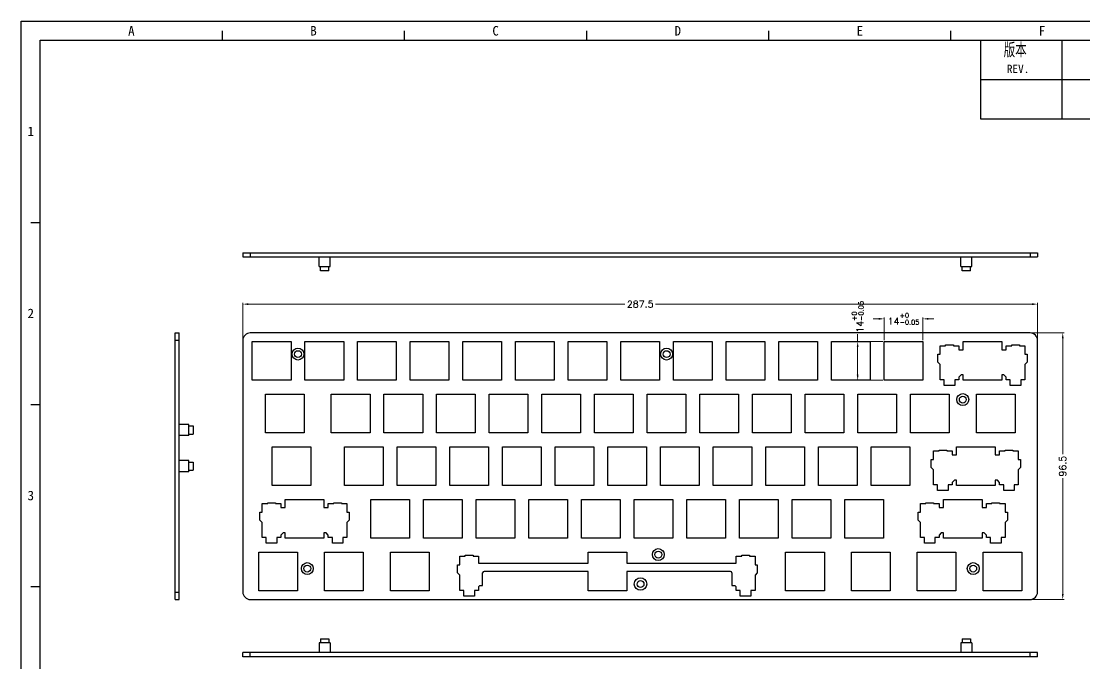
# Model space of a CAD drawing. Header units: millimetres. Extents: x 2161 to 4636, y 409 to 983.
# Drawn here: x 2161.3 to 2546, y 750.5 to 983 of the extents above; entities that cross this region are included whole.
import ezdxf
from ezdxf.enums import TextEntityAlignment as Align

# ---------------------------------------------------------------- set-up
doc = ezdxf.new("R2010")
doc.units = ezdxf.units.MM
doc.header["$LTSCALE"] = 30.734
doc.header["$PDSIZE"] = 0.1
doc.layers.get('0').update_dxf_attribs({"linetype": 'CONTINUOUS'})
doc.layers.get('Defpoints').update_dxf_attribs({"linetype": 'CONTINUOUS'})
doc.layers.add('BORDER', color=5, linetype='CONTINUOUS')
doc.layers.add('dim', color=82, linetype='CONTINUOUS', lineweight=9)
doc.styles.add('BORDER', font='')
doc.styles.add('ROMANC', font='romanc.shx', dxfattribs={"bigfont": 'gbcbig.shx'})
doc.styles.get("Standard").update_dxf_attribs({"font": 'txt', "width": 0.667})
doc.styles.get('BORDER').set_extended_font_data('SimSun')
doc.dimstyles.new('YanXiu', dxfattribs={"dimtxt": 2.5, "dimasz": 2.2, "dimexe": 0.66, "dimexo": 0.66, "dimgap": 0.66, "dimtad": 0, "dimdsep": 46, "dimtxsty": 'ROMANC', "dimcen": 0, "dimclrd": 256, "dimclre": 131, "dimclrt": 42, "dimazin": 2, "dimtfac": 1, "dimtofl": 0, "dimtmove": 0, "dimatfit": 3, "dimfxl": 0, "dimlwd": 5, "dimlwe": 5, "dimarcsym": 0})

# ---------------------------------------------------------------- blocks, each defined once
blk = doc.blocks.new('*D0')
at = {"layer": 'Defpoints', "color": 0, "transparency": 16777216}
for p in [(2528.98, 880.66), (2241.48, 867.57), (2528.98, 867.57)]:
    blk.add_point(p, dxfattribs=at)
at = {"layer": 'dim', "color": 131, "lineweight": 5, "transparency": 16777216}
for p, q in [((2241.48, 868.07), (2241.48, 881.16)), ((2528.98, 868.07), (2528.98, 881.16))]:
    blk.add_line(p, q, dxfattribs=at)
at = {"layer": 'dim', "lineweight": 5, "transparency": 16777216}
for p, q in [((2243.48, 880.66), (2379.73, 880.66)), ((2526.98, 880.66), (2390.73, 880.66))]:
    blk.add_line(p, q, dxfattribs=at)
at = {"layer": 'dim', "transparency": 16777216}
for points in [[(2243.48, 880.99), (2243.48, 880.32), (2241.48, 880.66)], [(2526.98, 880.99), (2526.98, 880.32), (2528.98, 880.66)]]:
    blk.add_solid(points, dxfattribs=at)
at = {"layer": 'dim', "color": 42, "transparency": 16777216, "insert": (2385.23, 880.66), "char_height": 2.5, "attachment_point": 5, "style": 'ROMANC'}
blk.add_mtext('287.5', dxfattribs=at)
blk = doc.blocks.new('*D1')
at = {"layer": 'Defpoints', "color": 0, "transparency": 16777216}
for p in [(2526.28, 870.27), (2526.28, 773.77), (2538.1, 773.77)]:
    blk.add_point(p, dxfattribs=at)
at = {"layer": 'dim', "color": 131, "lineweight": 5, "transparency": 16777216}
for p, q in [((2526.78, 870.27), (2538.6, 870.27)), ((2526.78, 773.77), (2538.6, 773.77))]:
    blk.add_line(p, q, dxfattribs=at)
at = {"layer": 'dim', "lineweight": 5, "transparency": 16777216}
for p, q in [((2538.1, 868.27), (2538.1, 826.33)), ((2538.1, 775.77), (2538.1, 817.71))]:
    blk.add_line(p, q, dxfattribs=at)
at = {"layer": 'dim', "transparency": 16777216}
for points in [[(2537.77, 868.27), (2538.44, 868.27), (2538.1, 870.27)], [(2537.77, 775.77), (2538.44, 775.77), (2538.1, 773.77)]]:
    blk.add_solid(points, dxfattribs=at)
at = {"layer": 'dim', "color": 42, "transparency": 16777216, "insert": (2538.1, 822.02), "char_height": 2.5, "attachment_point": 5, "rotation": 90, "style": 'ROMANC'}
blk.add_mtext('96.5', dxfattribs=at)
blk = doc.blocks.new('IF2新图框')
at = {"color": 253}
for p, q in [((-325.64, 468.15), (-325.64, 439.73)), ((-296.19, 468.15), (-296.19, 439.73)), ((-325.64, 453.91), (-6.88, 453.91)), ((-325.64, 439.73), (-6.88, 439.73))]:
    blk.add_line(p, q, dxfattribs=at)
at = {"layer": 'BORDER', "color": 0, "linetype": 'Continuous'}
for p, q in [((-672.69, 0), (-672.69, 475.03)), ((-672.69, 475.03), (0, 475.03)), ((-599.91, 468.15), (-599.91, 471.59)), ((-534.02, 468.15), (-534.02, 471.59)), ((-468.13, 468.15), (-468.13, 471.59)), ((-402.24, 468.15), (-402.24, 471.59)), ((-336.34, 468.15), (-336.34, 471.59)), ((-665.81, 6.88), (-665.81, 468.15)), ((-665.81, 468.15), (-6.88, 468.15)), ((-669.25, 402.26), (-665.81, 402.26)), ((-669.25, 336.37), (-665.81, 336.37)), ((-669.25, 270.47), (-665.81, 270.47))]:
    blk.add_line(p, q, dxfattribs=at)
at = {"color": 0, "linetype": 'Continuous'}
blk.add_text('REV.', height=2.988, dxfattribs=at).set_placement((-316.13, 456.32))
at = {"color": 141, "insert": (-317.28, 467.05), "char_height": 4.5821, "width": 80.2112, "attachment_point": 1}
blk.add_mtext('{\\fSimSun|b0|i0|c134|p54;版本}', dxfattribs=at)
at = {"layer": 'BORDER', "color": 0, "style": 'BORDER'}
for s, p in [('A', (-632.86, 471.59)), ('B', (-566.97, 471.59)), ('C', (-501.08, 471.59)), ('D', (-435.18, 471.59)), ('E', (-369.29, 471.59)), ('F', (-303.4, 471.59)), ('1', (-669.25, 435.2)), ('2', (-669.25, 369.31)), ('3', (-669.25, 303.42))]:
    blk.add_text(s, height=3.44, dxfattribs=at).set_placement(p, align=Align.MIDDLE_CENTER)
blk = doc.blocks.new('*D3')
at = {"layer": 'Defpoints', "color": 0, "transparency": 16777216}
for p in [(2473.5, 875.34), (2473.5, 867.12), (2487.5, 867.12)]:
    blk.add_point(p, dxfattribs=at)
at = {"layer": 'dim', "lineweight": 5, "transparency": 16777216}
for p, q in [((2471.5, 875.34), (2469.5, 875.34)), ((2489.5, 875.34), (2491.5, 875.34))]:
    blk.add_line(p, q, dxfattribs=at)
at = {"layer": 'dim', "color": 131, "lineweight": 5, "transparency": 16777216}
for p, q in [((2473.5, 867.62), (2473.5, 875.84)), ((2487.5, 867.62), (2487.5, 875.84))]:
    blk.add_line(p, q, dxfattribs=at)
at = {"layer": 'dim', "transparency": 16777216}
for points in [[(2471.5, 875.68), (2471.5, 875.01), (2473.5, 875.34)], [(2489.5, 875.68), (2489.5, 875.01), (2487.5, 875.34)]]:
    blk.add_solid(points, dxfattribs=at)
at = {"layer": 'dim', "color": 42, "transparency": 16777216, "insert": (2480.5, 875.34), "char_height": 2.5, "attachment_point": 5, "style": 'ROMANC'}
blk.add_mtext('14{\\H0.7x;\\S+0^ -0.05;}', dxfattribs=at)
blk = doc.blocks.new('*D4')
at = {"layer": 'Defpoints', "color": 0, "transparency": 16777216}
for p in [(2463.9, 867.12), (2473.5, 867.12), (2473.5, 853.12)]:
    blk.add_point(p, dxfattribs=at)
at = {"layer": 'dim', "lineweight": 5, "transparency": 16777216}
for p, q in [((2463.9, 867.12), (2463.9, 869.81)), ((2463.9, 855.12), (2463.9, 865.12))]:
    blk.add_line(p, q, dxfattribs=at)
at = {"layer": 'dim', "color": 131, "lineweight": 5, "transparency": 16777216}
for p, q in [((2473, 867.12), (2463.4, 867.12)), ((2473, 853.12), (2463.4, 853.12))]:
    blk.add_line(p, q, dxfattribs=at)
at = {"layer": 'dim', "transparency": 16777216}
for points in [[(2463.57, 865.12), (2464.23, 865.12), (2463.9, 867.12)], [(2463.57, 855.12), (2464.23, 855.12), (2463.9, 853.12)]]:
    blk.add_solid(points, dxfattribs=at)
at = {"layer": 'dim', "color": 42, "transparency": 16777216, "insert": (2463.9, 876.05), "char_height": 2.5, "attachment_point": 5, "rotation": 90, "style": 'ROMANC'}
blk.add_mtext('14{\\H0.7x;\\S+0^ -0.05;}', dxfattribs=at)

msp = doc.modelspace()

# ---------------------------------------------------------------- linework, layer by layer
at = {"color": 7, "linetype": 'Continuous'}
for p, q in [((2241.477, 899.239), (2241.477, 897.739)), ((2241.477, 899.239), (2528.977, 899.239)), ((2241.477, 897.739), (2528.977, 897.739)), ((2244.177, 899.239), (2244.177, 897.739)), ((2269.092, 894.239), (2269.092, 897.739)), ((2273.092, 894.239), (2273.092, 897.739)), ((2501.242, 894.239), (2501.242, 897.739)), ((2505.242, 894.239), (2505.242, 897.739)), ((2526.277, 899.239), (2526.277, 897.739)), ((2528.977, 899.239), (2528.977, 897.739)), ((2269.092, 894.239), (2273.092, 894.239)), ((2269.592, 892.739), (2269.592, 894.239)), ((2272.592, 892.739), (2269.592, 892.739)), ((2272.592, 892.739), (2272.592, 894.239)), ((2501.242, 894.239), (2505.242, 894.239)), ((2501.742, 892.739), (2501.742, 894.239)), ((2504.742, 892.739), (2501.742, 892.739)), ((2504.742, 892.739), (2504.742, 894.239)), ((2216.985, 773.773), (2216.985, 870.273)), ((2216.985, 870.273), (2218.485, 870.273)), ((2218.485, 773.773), (2218.485, 870.273)), ((2526.277, 870.273), (2244.177, 870.273)), ((2216.985, 867.573), (2218.485, 867.573)), ((2241.477, 867.573), (2241.477, 776.473)), ((2244.902, 853.123), (2244.902, 867.123)), ((2244.902, 867.123), (2258.902, 867.123)), ((2258.902, 867.123), (2258.902, 853.123)), ((2263.952, 853.123), (2263.952, 867.123)), ((2263.952, 867.123), (2277.952, 867.123)), ((2277.952, 867.123), (2277.952, 853.123)), ((2283.002, 853.123), (2283.002, 867.123)), ((2283.002, 867.123), (2297.002, 867.123)), ((2297.002, 867.123), (2297.002, 853.123)), ((2302.052, 853.123), (2302.052, 867.123)), ((2302.052, 867.123), (2316.052, 867.123)), ((2316.052, 867.123), (2316.052, 853.123)), ((2321.102, 853.123), (2321.102, 867.123)), ((2321.102, 867.123), (2335.102, 867.123)), ((2335.102, 867.123), (2335.102, 853.123)), ((2340.152, 853.123), (2340.152, 867.123)), ((2340.152, 867.123), (2354.152, 867.123)), ((2354.152, 867.123), (2354.152, 853.123)), ((2359.202, 853.123), (2359.202, 867.123)), ((2359.202, 867.123), (2373.202, 867.123)), ((2373.202, 867.123), (2373.202, 853.123)), ((2378.252, 853.123), (2378.252, 867.123)), ((2378.252, 867.123), (2392.252, 867.123)), ((2392.252, 867.123), (2392.252, 853.123)), ((2397.302, 853.123), (2397.302, 867.123)), ((2397.302, 867.123), (2411.302, 867.123)), ((2411.302, 867.123), (2411.302, 853.123)), ((2416.352, 853.123), (2416.352, 867.123)), ((2416.352, 867.123), (2430.352, 867.123)), ((2430.352, 867.123), (2430.352, 853.123)), ((2435.402, 853.123), (2435.402, 867.123)), ((2435.402, 867.123), (2449.402, 867.123)), ((2449.402, 867.123), (2449.402, 853.123)), ((2454.452, 867.123), (2468.452, 867.123)), ((2454.452, 853.123), (2454.452, 867.123)), ((2468.452, 867.123), (2468.452, 853.123)), ((2473.502, 867.123), (2487.502, 867.123)), ((2473.502, 853.123), (2473.502, 867.123)), ((2487.502, 867.123), (2487.502, 853.123)), ((2502.082, 867.123), (2516.082, 867.123)), ((2502.082, 864.173), (2502.082, 867.123)), ((2516.082, 867.123), (2516.082, 864.173)), ((2528.977, 776.473), (2528.977, 867.573)), ((2492.932, 862.523), (2493.757, 862.523)), ((2492.932, 859.623), (2492.932, 862.523)), ((2493.757, 865.623), (2495.732, 865.623)), ((2493.757, 862.523), (2493.757, 865.623)), ((2498.532, 865.623), (2500.507, 865.623)), ((2500.507, 865.623), (2500.507, 864.173)), ((2500.507, 864.173), (2502.082, 864.173)), ((2516.082, 864.173), (2517.657, 864.173)), ((2517.657, 865.623), (2519.632, 865.623)), ((2517.657, 864.173), (2517.657, 865.623)), ((2522.432, 865.623), (2524.407, 865.623)), ((2524.407, 865.623), (2524.407, 862.523)), ((2524.407, 862.523), (2525.232, 862.523)), ((2525.232, 862.523), (2525.232, 859.623)), ((2493.757, 858.798), (2492.932, 859.623)), ((2493.757, 853.323), (2493.757, 858.798)), ((2525.232, 859.623), (2524.407, 858.798)), ((2524.407, 858.798), (2524.407, 853.323)), ((2501.332, 855.073), (2500.507, 854.248)), ((2500.507, 854.248), (2500.507, 853.323)), ((2502.082, 855.073), (2501.332, 855.073)), ((2502.082, 853.123), (2502.082, 855.073)), ((2516.832, 855.073), (2516.082, 855.073)), ((2516.082, 855.073), (2516.082, 853.123)), ((2517.657, 854.248), (2516.832, 855.073)), ((2517.657, 853.323), (2517.657, 854.248)), ((2258.902, 853.123), (2244.902, 853.123)), ((2277.952, 853.123), (2263.952, 853.123)), ((2297.002, 853.123), (2283.002, 853.123)), ((2316.052, 853.123), (2302.052, 853.123)), ((2335.102, 853.123), (2321.102, 853.123)), ((2354.152, 853.123), (2340.152, 853.123)), ((2373.202, 853.123), (2359.202, 853.123)), ((2392.252, 853.123), (2378.252, 853.123)), ((2411.302, 853.123), (2397.302, 853.123)), ((2430.352, 853.123), (2416.352, 853.123)), ((2449.402, 853.123), (2435.402, 853.123)), ((2468.452, 853.123), (2454.452, 853.123)), ((2487.502, 853.123), (2473.502, 853.123)), ((2495.232, 853.323), (2493.757, 853.323)), ((2495.232, 851.273), (2495.232, 853.323)), ((2499.032, 851.273), (2495.232, 851.273)), ((2500.507, 853.323), (2499.032, 853.323)), ((2499.032, 853.323), (2499.032, 851.273)), ((2516.082, 853.123), (2502.082, 853.123)), ((2519.132, 853.323), (2517.657, 853.323)), ((2519.132, 851.273), (2519.132, 853.323)), ((2522.932, 851.273), (2519.132, 851.273)), ((2524.407, 853.323), (2522.932, 853.323)), ((2522.932, 853.323), (2522.932, 851.273)), ((2249.652, 834.073), (2249.652, 848.073)), ((2249.652, 848.073), (2263.652, 848.073)), ((2263.652, 848.073), (2263.652, 834.073)), ((2273.482, 834.073), (2273.482, 848.073)), ((2273.482, 848.073), (2287.482, 848.073)), ((2287.482, 848.073), (2287.482, 834.073)), ((2292.532, 834.073), (2292.532, 848.073)), ((2292.532, 848.073), (2306.532, 848.073)), ((2306.532, 848.073), (2306.532, 834.073)), ((2311.582, 834.073), (2311.582, 848.073)), ((2311.582, 848.073), (2325.582, 848.073)), ((2325.582, 848.073), (2325.582, 834.073)), ((2330.632, 834.073), (2330.632, 848.073)), ((2330.632, 848.073), (2344.632, 848.073)), ((2344.632, 848.073), (2344.632, 834.073)), ((2349.682, 834.073), (2349.682, 848.073)), ((2349.682, 848.073), (2363.682, 848.073)), ((2363.682, 848.073), (2363.682, 834.073)), ((2368.732, 834.073), (2368.732, 848.073)), ((2368.732, 848.073), (2382.732, 848.073)), ((2382.732, 848.073), (2382.732, 834.073)), ((2387.782, 834.073), (2387.782, 848.073)), ((2387.782, 848.073), (2401.782, 848.073)), ((2401.782, 848.073), (2401.782, 834.073)), ((2406.832, 834.073), (2406.832, 848.073)), ((2406.832, 848.073), (2420.832, 848.073)), ((2420.832, 848.073), (2420.832, 834.073)), ((2425.882, 848.073), (2439.882, 848.073)), ((2425.882, 834.073), (2425.882, 848.073)), ((2439.882, 848.073), (2439.882, 834.073)), ((2444.932, 848.073), (2458.932, 848.073)), ((2444.932, 834.073), (2444.932, 848.073)), ((2458.932, 848.073), (2458.932, 834.073)), ((2463.982, 848.073), (2477.982, 848.073)), ((2463.982, 834.073), (2463.982, 848.073)), ((2477.982, 848.073), (2477.982, 834.073)), ((2483.032, 848.073), (2497.032, 848.073)), ((2483.032, 834.073), (2483.032, 848.073)), ((2497.032, 848.073), (2497.032, 834.073)), ((2506.842, 848.073), (2520.842, 848.073)), ((2506.842, 834.073), (2506.842, 848.073)), ((2520.842, 848.073), (2520.842, 834.073)), ((2221.985, 837.073), (2218.485, 837.073)), ((2221.985, 833.074), (2221.985, 837.072)), ((2221.985, 836.573), (2223.485, 836.573)), ((2223.485, 836.573), (2223.485, 833.573)), ((2221.985, 833.073), (2218.485, 833.073)), ((2221.985, 833.573), (2223.485, 833.573)), ((2263.652, 834.073), (2249.652, 834.073)), ((2287.482, 834.073), (2273.482, 834.073)), ((2306.532, 834.073), (2292.532, 834.073)), ((2325.582, 834.073), (2311.582, 834.073)), ((2344.632, 834.073), (2330.632, 834.073)), ((2363.682, 834.073), (2349.682, 834.073)), ((2382.732, 834.073), (2368.732, 834.073)), ((2401.782, 834.073), (2387.782, 834.073)), ((2420.832, 834.073), (2406.832, 834.073)), ((2439.882, 834.073), (2425.882, 834.073)), ((2458.932, 834.073), (2444.932, 834.073)), ((2477.982, 834.073), (2463.982, 834.073)), ((2497.032, 834.073), (2483.032, 834.073)), ((2520.842, 834.073), (2506.842, 834.073)), ((2252.042, 815.023), (2252.042, 829.023)), ((2252.042, 829.023), (2266.042, 829.023)), ((2266.042, 829.023), (2266.042, 815.023)), ((2278.232, 815.023), (2278.232, 829.023)), ((2278.232, 829.023), (2292.232, 829.023)), ((2292.232, 829.023), (2292.232, 815.023)), ((2297.282, 815.023), (2297.282, 829.023)), ((2297.282, 829.023), (2311.282, 829.023)), ((2311.282, 829.023), (2311.282, 815.023)), ((2316.332, 815.023), (2316.332, 829.023)), ((2316.332, 829.023), (2330.332, 829.023)), ((2330.332, 829.023), (2330.332, 815.023)), ((2335.382, 815.023), (2335.382, 829.023)), ((2335.382, 829.023), (2349.382, 829.023)), ((2349.382, 829.023), (2349.382, 815.023)), ((2354.432, 815.023), (2354.432, 829.023)), ((2354.432, 829.023), (2368.432, 829.023)), ((2368.432, 829.023), (2368.432, 815.023)), ((2373.482, 815.023), (2373.482, 829.023)), ((2373.482, 829.023), (2387.482, 829.023)), ((2387.482, 829.023), (2387.482, 815.023)), ((2392.532, 815.023), (2392.532, 829.023)), ((2392.532, 829.023), (2406.532, 829.023)), ((2406.532, 829.023), (2406.532, 815.023)), ((2411.582, 829.023), (2425.582, 829.023)), ((2411.582, 815.023), (2411.582, 829.023)), ((2425.582, 829.023), (2425.582, 815.023)), ((2430.632, 829.023), (2444.632, 829.023)), ((2430.632, 815.023), (2430.632, 829.023)), ((2444.632, 829.023), (2444.632, 815.023)), ((2449.682, 829.023), (2463.682, 829.023)), ((2449.682, 815.023), (2449.682, 829.023)), ((2463.682, 829.023), (2463.682, 815.023)), ((2468.732, 829.023), (2482.732, 829.023)), ((2468.732, 815.023), (2468.732, 829.023)), ((2482.732, 829.023), (2482.732, 815.023)), ((2491.357, 827.523), (2493.332, 827.523)), ((2491.357, 824.423), (2491.357, 827.523)), ((2496.132, 827.523), (2498.107, 827.523)), ((2498.107, 827.523), (2498.107, 826.073)), ((2499.682, 829.023), (2513.682, 829.023)), ((2499.682, 826.073), (2499.682, 829.023)), ((2513.682, 829.023), (2513.682, 826.073)), ((2515.257, 827.523), (2517.232, 827.523)), ((2515.257, 826.073), (2515.257, 827.523)), ((2520.032, 827.523), (2522.007, 827.523)), ((2522.007, 827.523), (2522.007, 824.423)), ((2221.985, 824.023), (2218.485, 824.023)), ((2221.985, 820.024), (2221.985, 824.022)), ((2221.985, 823.523), (2223.485, 823.523)), ((2223.485, 823.523), (2223.485, 820.523)), ((2490.532, 824.423), (2491.357, 824.423)), ((2490.532, 821.523), (2490.532, 824.423)), ((2498.107, 826.073), (2499.682, 826.073)), ((2513.682, 826.073), (2515.257, 826.073)), ((2522.007, 824.423), (2522.832, 824.423)), ((2522.832, 824.423), (2522.832, 821.523)), ((2221.985, 820.023), (2218.485, 820.023)), ((2221.985, 820.523), (2223.485, 820.523)), ((2491.357, 820.698), (2490.532, 821.523)), ((2491.357, 815.223), (2491.357, 820.698)), ((2522.832, 821.523), (2522.007, 820.698)), ((2522.007, 820.698), (2522.007, 815.223)), ((2498.932, 816.973), (2498.107, 816.148)), ((2498.107, 816.148), (2498.107, 815.223)), ((2499.682, 816.973), (2498.932, 816.973)), ((2499.682, 815.023), (2499.682, 816.973)), ((2514.432, 816.973), (2513.682, 816.973)), ((2513.682, 816.973), (2513.682, 815.023)), ((2515.257, 816.148), (2514.432, 816.973)), ((2515.257, 815.223), (2515.257, 816.148)), ((2266.042, 815.023), (2252.042, 815.023)), ((2292.232, 815.023), (2278.232, 815.023)), ((2311.282, 815.023), (2297.282, 815.023)), ((2330.332, 815.023), (2316.332, 815.023)), ((2349.382, 815.023), (2335.382, 815.023)), ((2368.432, 815.023), (2354.432, 815.023)), ((2387.482, 815.023), (2373.482, 815.023)), ((2406.532, 815.023), (2392.532, 815.023)), ((2425.582, 815.023), (2411.582, 815.023)), ((2444.632, 815.023), (2430.632, 815.023)), ((2463.682, 815.023), (2449.682, 815.023)), ((2482.732, 815.023), (2468.732, 815.023)), ((2492.832, 815.223), (2491.357, 815.223)), ((2492.832, 813.173), (2492.832, 815.223)), ((2496.632, 813.173), (2492.832, 813.173)), ((2498.107, 815.223), (2496.632, 815.223)), ((2496.632, 815.223), (2496.632, 813.173)), ((2513.682, 815.023), (2499.682, 815.023)), ((2516.732, 815.223), (2515.257, 815.223)), ((2516.732, 813.173), (2516.732, 815.223)), ((2520.532, 813.173), (2516.732, 813.173)), ((2522.007, 815.223), (2520.532, 815.223)), ((2520.532, 815.223), (2520.532, 813.173)), ((2248.487, 805.373), (2248.487, 808.473)), ((2248.487, 808.473), (2250.462, 808.473)), ((2253.262, 808.473), (2255.237, 808.473)), ((2255.237, 808.473), (2255.237, 807.023)), ((2256.812, 807.023), (2256.812, 809.973)), ((2256.812, 809.973), (2270.812, 809.973)), ((2270.812, 809.973), (2270.812, 807.023)), ((2272.387, 807.023), (2272.387, 808.473)), ((2272.387, 808.473), (2274.362, 808.473)), ((2277.162, 808.473), (2279.137, 808.473)), ((2279.137, 808.473), (2279.137, 805.373)), ((2287.762, 795.973), (2287.762, 809.973)), ((2287.762, 809.973), (2301.762, 809.973)), ((2301.762, 809.973), (2301.762, 795.973)), ((2306.812, 795.973), (2306.812, 809.973)), ((2306.812, 809.973), (2320.812, 809.973)), ((2320.812, 809.973), (2320.812, 795.973)), ((2325.862, 795.973), (2325.862, 809.973)), ((2325.862, 809.973), (2339.862, 809.973)), ((2339.862, 809.973), (2339.862, 795.973)), ((2344.912, 795.973), (2344.912, 809.973)), ((2344.912, 809.973), (2358.912, 809.973)), ((2358.912, 809.973), (2358.912, 795.973)), ((2363.962, 795.973), (2363.962, 809.973)), ((2363.962, 809.973), (2377.962, 809.973)), ((2377.962, 809.973), (2377.962, 795.973)), ((2383.012, 809.973), (2397.012, 809.973)), ((2383.012, 795.973), (2383.012, 809.973)), ((2397.012, 809.973), (2397.012, 795.973)), ((2402.062, 809.973), (2416.062, 809.973)), ((2402.062, 795.973), (2402.062, 809.973)), ((2416.062, 809.973), (2416.062, 795.973)), ((2421.112, 809.973), (2435.112, 809.973)), ((2421.112, 795.973), (2421.112, 809.973)), ((2435.112, 809.973), (2435.112, 795.973)), ((2440.162, 809.973), (2454.162, 809.973)), ((2440.162, 795.973), (2440.162, 809.973)), ((2454.162, 809.973), (2454.162, 795.973)), ((2459.212, 809.973), (2473.212, 809.973)), ((2459.212, 795.973), (2459.212, 809.973)), ((2473.212, 809.973), (2473.212, 795.973)), ((2486.587, 808.473), (2488.562, 808.473)), ((2486.587, 805.373), (2486.587, 808.473)), ((2491.362, 808.473), (2493.337, 808.473)), ((2493.337, 808.473), (2493.337, 807.023)), ((2494.912, 809.973), (2508.912, 809.973)), ((2494.912, 807.023), (2494.912, 809.973)), ((2508.912, 809.973), (2508.912, 807.023)), ((2510.487, 808.473), (2512.462, 808.473)), ((2510.487, 807.023), (2510.487, 808.473)), ((2515.262, 808.473), (2517.237, 808.473)), ((2517.237, 808.473), (2517.237, 805.373)), ((2247.662, 802.473), (2247.662, 805.373)), ((2247.662, 805.373), (2248.487, 805.373)), ((2255.237, 807.023), (2256.812, 807.023)), ((2270.812, 807.023), (2272.387, 807.023)), ((2279.137, 805.373), (2279.962, 805.373)), ((2279.962, 805.373), (2279.962, 802.473)), ((2485.762, 805.373), (2486.587, 805.373)), ((2485.762, 802.473), (2485.762, 805.373)), ((2493.337, 807.023), (2494.912, 807.023)), ((2508.912, 807.023), (2510.487, 807.023)), ((2517.237, 805.373), (2518.062, 805.373)), ((2518.062, 805.373), (2518.062, 802.473)), ((2248.487, 801.648), (2247.662, 802.473)), ((2248.487, 796.173), (2248.487, 801.648)), ((2279.962, 802.473), (2279.137, 801.648)), ((2279.137, 801.648), (2279.137, 796.173)), ((2486.587, 801.648), (2485.762, 802.473)), ((2486.587, 796.173), (2486.587, 801.648)), ((2518.062, 802.473), (2517.237, 801.648)), ((2517.237, 801.648), (2517.237, 796.173)), ((2256.062, 797.923), (2255.237, 797.098)), ((2255.237, 797.098), (2255.237, 796.173)), ((2256.812, 797.923), (2256.062, 797.923)), ((2256.812, 795.973), (2256.812, 797.923)), ((2270.812, 797.923), (2270.812, 795.973)), ((2271.562, 797.923), (2270.812, 797.923)), ((2272.387, 797.098), (2271.562, 797.923)), ((2272.387, 796.173), (2272.387, 797.098)), ((2494.162, 797.923), (2493.337, 797.098)), ((2493.337, 797.098), (2493.337, 796.173)), ((2494.912, 797.923), (2494.162, 797.923)), ((2494.912, 795.973), (2494.912, 797.923)), ((2509.662, 797.923), (2508.912, 797.923)), ((2508.912, 797.923), (2508.912, 795.973)), ((2510.487, 797.098), (2509.662, 797.923)), ((2510.487, 796.173), (2510.487, 797.098)), ((2249.962, 796.173), (2248.487, 796.173)), ((2249.962, 794.123), (2249.962, 796.173)), ((2253.762, 794.123), (2249.962, 794.123)), ((2253.762, 796.173), (2253.762, 794.123)), ((2255.237, 796.173), (2253.762, 796.173)), ((2270.812, 795.973), (2256.812, 795.973)), ((2273.862, 796.173), (2272.387, 796.173)), ((2273.862, 794.123), (2273.862, 796.173)), ((2277.662, 794.123), (2273.862, 794.123)), ((2277.662, 796.173), (2277.662, 794.123)), ((2279.137, 796.173), (2277.662, 796.173)), ((2301.762, 795.973), (2287.762, 795.973)), ((2320.812, 795.973), (2306.812, 795.973)), ((2339.862, 795.973), (2325.862, 795.973)), ((2358.912, 795.973), (2344.912, 795.973)), ((2377.962, 795.973), (2363.962, 795.973)), ((2397.012, 795.973), (2383.012, 795.973)), ((2416.062, 795.973), (2402.062, 795.973)), ((2435.112, 795.973), (2421.112, 795.973)), ((2454.162, 795.973), (2440.162, 795.973)), ((2473.212, 795.973), (2459.212, 795.973)), ((2488.062, 796.173), (2486.587, 796.173)), ((2488.062, 794.123), (2488.062, 796.173)), ((2491.862, 794.123), (2488.062, 794.123)), ((2493.337, 796.173), (2491.862, 796.173)), ((2491.862, 796.173), (2491.862, 794.123)), ((2508.912, 795.973), (2494.912, 795.973)), ((2511.962, 796.173), (2510.487, 796.173)), ((2511.962, 794.123), (2511.962, 796.173)), ((2515.762, 794.123), (2511.962, 794.123)), ((2517.237, 796.173), (2515.762, 796.173)), ((2515.762, 796.173), (2515.762, 794.123)), ((2247.252, 776.923), (2247.252, 790.923)), ((2247.252, 790.923), (2261.252, 790.923)), ((2261.252, 790.923), (2261.252, 776.923)), ((2271.052, 776.923), (2271.052, 790.923)), ((2271.052, 790.923), (2285.052, 790.923)), ((2285.052, 790.923), (2285.052, 776.923)), ((2294.852, 776.923), (2294.852, 790.923)), ((2294.852, 790.923), (2308.852, 790.923)), ((2308.852, 790.923), (2308.852, 776.923)), ((2319.987, 786.323), (2319.987, 789.473)), ((2319.987, 789.473), (2321.962, 789.473)), ((2324.762, 789.473), (2326.737, 789.473)), ((2326.737, 789.473), (2326.737, 786.973)), ((2366.352, 790.923), (2380.352, 790.923)), ((2366.352, 786.973), (2366.352, 790.923)), ((2380.352, 790.923), (2380.352, 786.973)), ((2419.917, 789.473), (2421.942, 789.473)), ((2419.917, 786.973), (2419.917, 789.473)), ((2424.742, 789.473), (2426.767, 789.473)), ((2426.767, 789.473), (2426.767, 786.323)), ((2437.852, 790.923), (2451.852, 790.923)), ((2437.852, 776.923), (2437.852, 790.923)), ((2451.852, 790.923), (2451.852, 776.923)), ((2461.652, 790.923), (2475.652, 790.923)), ((2461.652, 776.923), (2461.652, 790.923)), ((2475.652, 790.923), (2475.652, 776.923)), ((2485.452, 790.923), (2499.452, 790.923)), ((2485.452, 776.923), (2485.452, 790.923)), ((2499.452, 790.923), (2499.452, 776.923)), ((2509.252, 790.923), (2523.252, 790.923)), ((2509.252, 776.923), (2509.252, 790.923)), ((2523.252, 790.923), (2523.252, 776.923)), ((2319.162, 783.423), (2319.162, 786.323)), ((2319.162, 786.323), (2319.987, 786.323)), ((2326.737, 786.973), (2366.352, 786.973)), ((2380.352, 786.973), (2419.917, 786.973)), ((2426.767, 786.323), (2427.592, 786.323)), ((2427.592, 786.323), (2427.592, 783.423)), ((2319.987, 782.598), (2319.162, 783.423)), ((2319.987, 777.073), (2319.987, 782.598)), ((2328.237, 778.873), (2328.237, 783.373)), ((2366.352, 783.873), (2328.737, 783.873)), ((2366.352, 776.923), (2366.352, 783.873)), ((2417.917, 783.873), (2380.352, 783.873)), ((2380.352, 783.873), (2380.352, 776.923)), ((2418.417, 783.373), (2418.417, 778.873)), ((2427.592, 783.423), (2426.767, 782.598)), ((2426.767, 782.598), (2426.767, 777.073)), ((2327.237, 778.873), (2326.737, 778.373)), ((2326.737, 778.373), (2326.737, 777.073)), ((2327.237, 778.873), (2328.237, 778.873)), ((2366.352, 776.923), (2366.352, 778.873)), ((2380.352, 778.873), (2380.352, 776.923)), ((2418.417, 778.873), (2419.417, 778.873)), ((2419.917, 778.373), (2419.417, 778.873)), ((2419.917, 777.073), (2419.917, 778.373)), ((2216.985, 776.473), (2218.485, 776.473)), ((2216.985, 773.773), (2218.485, 773.773)), ((2244.177, 773.773), (2526.277, 773.773)), ((2261.252, 776.923), (2247.252, 776.923)), ((2285.052, 776.923), (2271.052, 776.923)), ((2308.852, 776.923), (2294.852, 776.923)), ((2321.462, 777.073), (2319.987, 777.073)), ((2321.462, 775.023), (2321.462, 777.073)), ((2325.262, 775.023), (2321.462, 775.023)), ((2325.262, 777.073), (2325.262, 775.023)), ((2326.737, 777.073), (2325.262, 777.073)), ((2380.352, 776.923), (2366.352, 776.923)), ((2421.442, 777.073), (2419.917, 777.073)), ((2421.442, 775.023), (2421.442, 777.073)), ((2425.242, 775.023), (2421.442, 775.023)), ((2426.767, 777.073), (2425.242, 777.073)), ((2425.242, 777.073), (2425.242, 775.023)), ((2451.852, 776.923), (2437.852, 776.923)), ((2475.652, 776.923), (2461.652, 776.923)), ((2499.452, 776.923), (2485.452, 776.923)), ((2523.252, 776.923), (2509.252, 776.923)), ((2269.092, 758.039), (2269.092, 754.539)), ((2273.092, 758.039), (2269.092, 758.039)), ((2269.592, 759.539), (2269.592, 758.039)), ((2269.592, 759.539), (2272.592, 759.539)), ((2272.592, 759.539), (2272.592, 758.039)), ((2273.092, 758.039), (2273.092, 754.539)), ((2505.242, 758.039), (2501.242, 758.039)), ((2501.242, 758.039), (2501.242, 754.539)), ((2501.742, 759.539), (2504.742, 759.539)), ((2501.742, 759.539), (2501.742, 758.039)), ((2504.742, 759.539), (2504.742, 758.039)), ((2505.242, 758.039), (2505.242, 754.539)), ((2241.477, 753.039), (2241.477, 754.539)), ((2528.977, 754.539), (2241.477, 754.539)), ((2244.177, 753.039), (2244.177, 754.539)), ((2526.277, 753.039), (2526.277, 754.539)), ((2528.977, 753.039), (2528.977, 754.539)), ((2528.977, 753.039), (2241.477, 753.039))]:
    msp.add_line(p, q, dxfattribs=at)
for points in [[(2495.732, 865.623), (2495.732, 865.923), (2498.532, 865.923), (2498.532, 865.623)], [(2519.632, 865.623), (2519.632, 865.923), (2522.432, 865.923), (2522.432, 865.623)], [(2493.332, 827.523), (2493.332, 827.823), (2496.132, 827.823), (2496.132, 827.523)], [(2517.232, 827.523), (2517.232, 827.823), (2520.032, 827.823), (2520.032, 827.523)], [(2250.462, 808.473), (2250.462, 808.773), (2253.262, 808.773), (2253.262, 808.473)], [(2274.362, 808.473), (2274.362, 808.773), (2277.162, 808.773), (2277.162, 808.473)], [(2488.562, 808.473), (2488.562, 808.773), (2491.362, 808.773), (2491.362, 808.473)], [(2512.462, 808.473), (2512.462, 808.773), (2515.262, 808.773), (2515.262, 808.473)], [(2321.962, 789.473), (2321.962, 789.773), (2324.762, 789.773), (2324.762, 789.473)], [(2421.942, 789.473), (2421.942, 789.773), (2424.742, 789.773), (2424.742, 789.473)]]:
    msp.add_lwpolyline(points)
for centre, radius in [((2261.427, 862.573), 2.15), ((2261.427, 862.573), 1.25), ((2394.777, 862.573), 2.15), ((2394.777, 862.573), 1.25), ((2501.937, 846.125), 2.15), ((2501.937, 846.125), 1.25), ((2391.777, 790.023), 2.15), ((2391.777, 790.023), 1.25), ((2264.802, 784.973), 2.15), ((2264.802, 784.973), 1.25), ((2505.702, 784.973), 2.15), ((2505.702, 784.973), 1.25)]:
    msp.add_circle(centre, radius, dxfattribs=at)
at = {"color": 1, "linetype": 'Continuous'}
for radius in [2.25, 1.25]:
    msp.add_circle((2385.352, 779.373), radius, dxfattribs=at)
at = {"color": 7, "linetype": 'Continuous'}
for centre, radius, start, end in [((2244.177, 867.573), 2.7, 90, 180), ((2526.277, 867.573), 2.7, 0, 90), ((2328.737, 783.373), 0.5, 90, 180), ((2417.917, 783.373), 0.5, 0, 90), ((2244.177, 776.473), 2.7, 180, 270), ((2526.277, 776.473), 2.7, 270, 0)]:
    msp.add_arc(centre, radius, start, end, dxfattribs=at)

# ---------------------------------------------------------------- block references
msp.add_blockref('IF2新图框', (2834.005, 508.004))

# ---------------------------------------------------------------- dimensions: what is measured, and where the dimension line sits
at = {"layer": 'dim'}
dim = msp.add_linear_dim(base=(2528.977, 880.656), p1=(2241.477, 867.573), p2=(2528.977, 867.573), dimstyle='YanXiu', override={"dimasz": 2, "dimexe": 0.49975, "dimexo": 0.49975, "dimgap": 0.49975}, dxfattribs=at)
dim.commit()
dim.dimension.update_dxf_attribs({"geometry": '*D0', "text_midpoint": (2385.227, 880.656), "dimtype": 160})
dim = msp.add_linear_dim(base=(2463.901, 867.123), p1=(2473.502, 853.123), p2=(2473.502, 867.123), angle=90, text='<>{\\H0.7x;\\S+0^ -0.05;}', dimstyle='YanXiu', override={"dimasz": 2, "dimexe": 0.49975, "dimexo": 0.49975, "dimgap": 0.49975}, dxfattribs=at)
dim.commit()
dim.dimension.update_dxf_attribs({"geometry": '*D4', "text_midpoint": (2463.901, 876.045), "dimtype": 160})
dim = msp.add_linear_dim(base=(2473.502, 875.343), p1=(2487.502, 867.123), p2=(2473.502, 867.123), text='<>{\\H0.7x;\\S+0^ -0.05;}', dimstyle='YanXiu', override={"dimasz": 2, "dimexe": 0.49975, "dimexo": 0.49975, "dimgap": 0.49975}, dxfattribs=at)
dim.commit()
dim.dimension.update_dxf_attribs({"geometry": '*D3', "text_midpoint": (2480.502, 875.343)})
dim = msp.add_linear_dim(base=(2538.103, 773.773), p1=(2526.277, 870.273), p2=(2526.277, 773.773), angle=90, dimstyle='YanXiu', override={"dimasz": 2, "dimexe": 0.49975, "dimexo": 0.49975, "dimgap": 0.49975}, dxfattribs=at)
dim.commit()
dim.dimension.update_dxf_attribs({"geometry": '*D1', "text_midpoint": (2538.103, 822.023), "dimtype": 160})

doc.saveas('drawing.dxf')
